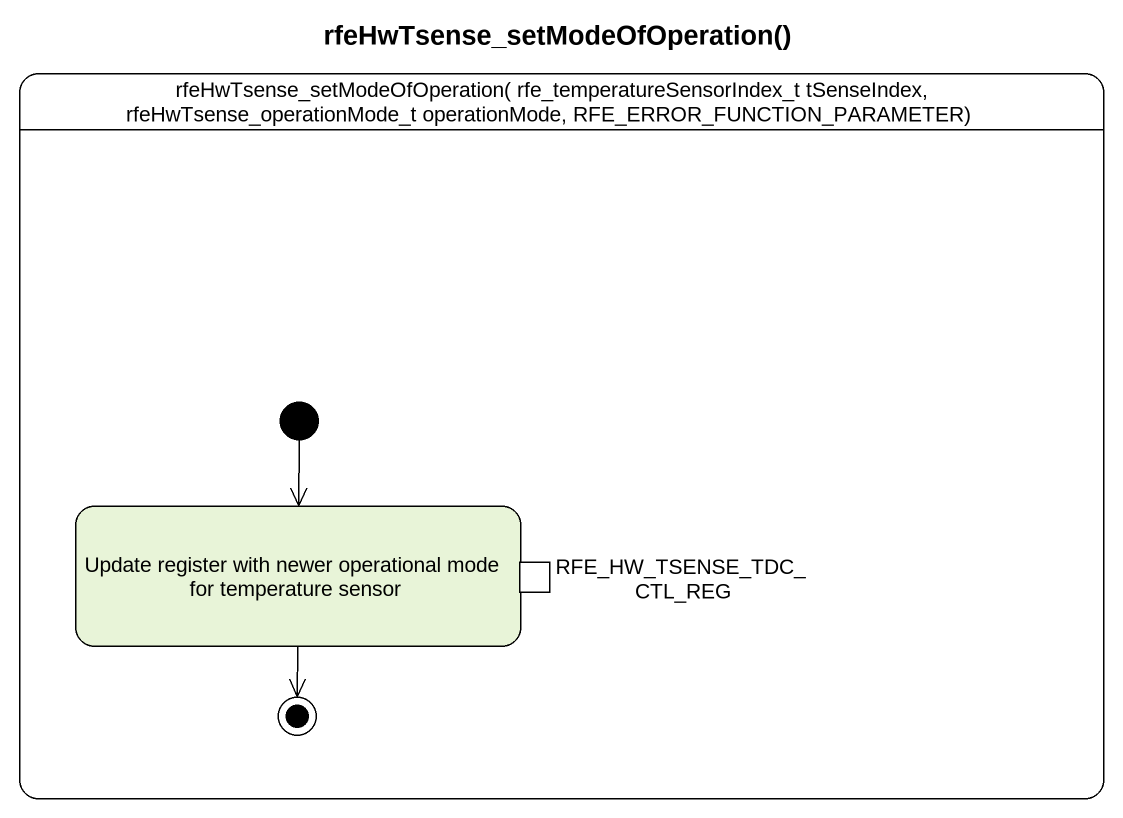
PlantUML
@startuml
title rfeHwTsense_setModeOfOperation()
hide empty description
state "rfeHwTsense_setModeOfOperation( rfe_temperatureSensorIndex_t tSenseIndex, rfeHwTsense_operationMode_t operationMode, RFE_ERROR_FUNCTION_PARAMETER)" as rfeHwTsense {
  state "Update register with newer operational mode for temperature sensor" as Update_register_with_newer {
    state RFE_HW_TSENSE_TDC_CTL_REG <<inputPin>>
  }
  [*] --> Update_register_with_newer
  Update_register_with_newer --> [*]
}
@enduml
